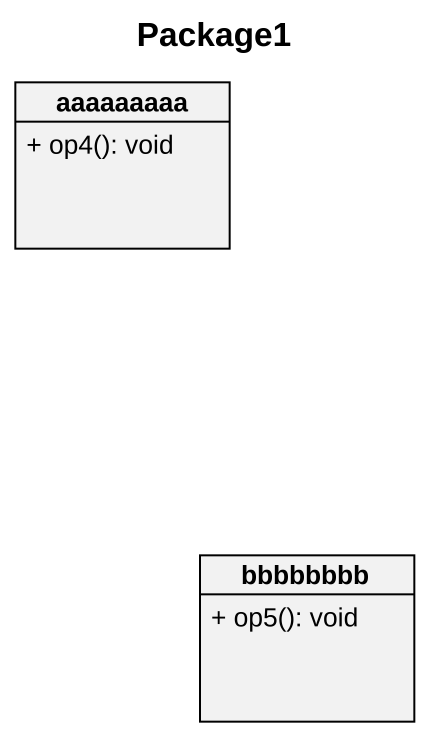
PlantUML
@startuml
title Package1
hide circle
hide empty members
skinparam classAttributeIconSize 0
class aaaaaaaaa {
  + op4(): void
}
class bbbbbbbb {
  + op5(): void
}
@enduml
